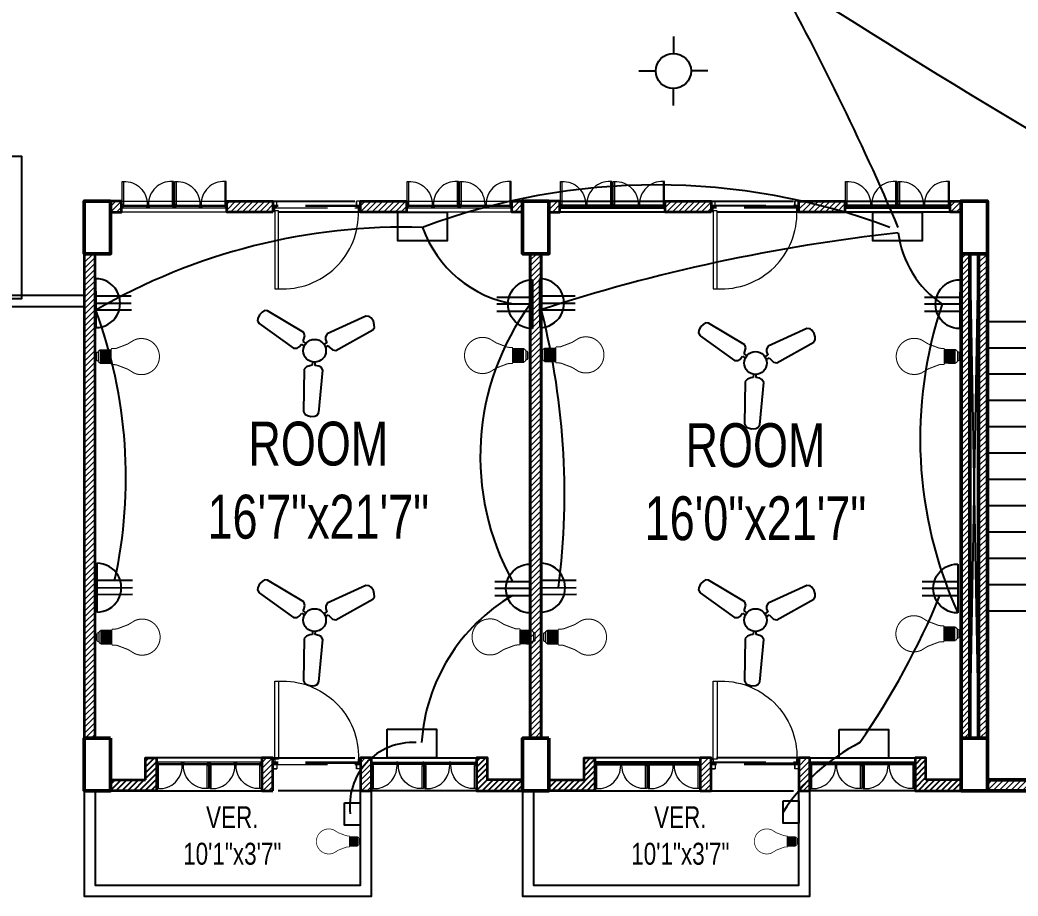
# Model space of a CAD drawing. Extents: x 9 to 3908, y 55 to 2108.
# Drawn here: x 2118.7 to 2574, y 327 to 726.6 of the extents above; entities that cross this region are included whole.
import ezdxf

# ---------------------------------------------------------------- set-up
doc = ezdxf.new("R2010")
doc.units = 0
doc.header["$LTSCALE"] = 10
doc.linetypes.add('DASHED2', pattern=[0.375, 0.25, -0.125])
for name, color, linetype, lineweight in [('A-TEXT', 7, 'Continuous', 5), ('ar-DOOR-WOOD', 44, 'Continuous', 0), ('illustr-TOILET FIXTURE', 171, 'Continuous', 0), ('Main Wall', 250, 'Continuous', 13), ('WALL_SEC_', 170, 'Continuous', 25), ('window', 160, 'Continuous', 9)]:
    doc.layers.add(name, color=color, linetype=linetype, lineweight=lineweight)
for name, color, linetype in [('BOX', 7, 'Continuous'), ('conduit', 160, 'Continuous'), ('e conduit sdb to swicth', 160, 'Continuous')]:
    doc.layers.add(name, color=color, linetype=linetype)
doc.layers.add('hatch brick', color=32, linetype='Continuous', lineweight=0, transparency=0.4)
doc.styles.add('SIMPLE', font='romantic.ttf')
pattern_1 = [(45, (0, 0), (-1.325825, 1.325825), [])]
pattern_2 = [(45, (-53775.1407, -18312.9633), (-1.325825215, 1.325825215), [])]
pattern_3 = [(45, (-53844.1407, -18314.9633), (-1.325825215, 1.325825215), [])]
pattern_4 = [(45, (-53858.6407, -18314.9633), (-1.325825215, 1.325825215), [])]
pattern_5 = [(45, (-53842.9294, -18314.9633), (-1.325825215, 1.325825215), [])]
pattern_6 = [(45, (-53849.1407, -18566.9633), (-1.325825215, 1.325825215), [])]
pattern_7 = [(45, (-53730.1407, -18312.9633), (-1.325825215, 1.325825215), [])]

# ---------------------------------------------------------------- blocks, each defined once
blk = doc.blocks.new('DOOR_45')
at = {"layer": 'ar-DOOR-WOOD'}
for p, q in [((-11008.75, 15426.44), (-11008.75, 15424.44)), ((-10968.75, 15426.44), (-11008.75, 15426.44)), ((-11008.75, 15424.44), (-10968.75, 15424.44)), ((-10968.75, 15427.44), (-10963.75, 15427.44)), ((-10968.75, 15427.44), (-10968.75, 15426.44)), ((-10968.75, 15424.44), (-10968.75, 15426.44)), ((-10968.75, 15426.44), (-10966.75, 15426.44)), ((-10966.75, 15426.44), (-10966.75, 15425.44)), ((-10966.75, 15425.44), (-10963.75, 15425.44)), ((-10963.75, 15427.44), (-10963.75, 15425.44)), ((-10968.75, 15382.44), (-10968.75, 15383.44)), ((-10968.75, 15383.44), (-10966.75, 15383.44)), ((-10966.75, 15384.44), (-10963.75, 15384.44)), ((-10966.75, 15383.44), (-10966.75, 15384.44)), ((-10963.75, 15382.44), (-10963.75, 15384.44)), ((-10968.75, 15382.44), (-10963.75, 15382.44))]:
    blk.add_line(p, q, dxfattribs=at)
for points in [[(-10968.75, 15426.44), (-11008.75, 15426.44), (-11008.75, 15424.44), (-10968.75, 15424.44)], [(-10963.75, 15427.44), (-10968.75, 15427.44), (-10968.75, 15426.44), (-10966.75, 15426.44), (-10966.75, 15425.44), (-10963.75, 15425.44)], [(-10968.75, 15383.44), (-10968.75, 15382.44), (-10963.75, 15382.44), (-10963.75, 15384.44), (-10966.75, 15384.44), (-10966.75, 15383.44)]]:
    blk.add_lwpolyline(points, close=True, dxfattribs=at)
blk.add_arc((-10969.89, 15422.35), 38.92, 176.9083, 271.677, dxfattribs=at)
blk = doc.blocks.new('T-FIX-027')
at = {"layer": 'illustr-TOILET FIXTURE'}
for p, q in [((-11843.84, 14568.89), (-11843.84, 14557.43)), ((-11843.84, 14568.89), (-11843.84, 14557.43)), ((-11843.84, 14568.89), (-11819.84, 14568.89)), ((-11843.84, 14568.89), (-11819.84, 14568.89)), ((-11819.84, 14568.89), (-11819.84, 14557.43)), ((-11819.84, 14568.89), (-11819.84, 14557.43))]:
    blk.add_line(p, q, dxfattribs=at)
for centre, radius in [((-11831.91, 14568.32), 0.508), ((-11831.91, 14568.32), 0.508), ((-11831.91, 14563.34), 0.762), ((-11831.91, 14563.34), 0.762)]:
    blk.add_circle(centre, radius, dxfattribs=at)
blk.add_ellipse((-11831.84, 14559.64), major_axis=(-10.93, 0), ratio=0.480383, dxfattribs=at)
blk.add_ellipse((-11831.84, 14559.64), major_axis=(-10.93, 0), ratio=0.480383, dxfattribs=at)
blk.add_ellipse((-11831.84, 14558.89), major_axis=(-12.37, 0), ratio=0.48498, start_param=6.528919, end_param=9.179045, dxfattribs=at)
blk.add_ellipse((-11831.84, 14558.89), major_axis=(-12.37, 0), ratio=0.48498, start_param=6.528919, end_param=9.179045, dxfattribs=at)
blk = doc.blocks.new('stair final')
for points in [[(82, 124), (82, -90), (-70, -90), (-70, 124)], [(-37.5, 124), (-37.5, -49), (49.5, -49), (49.5, 122.75)], [(17, 100), (49.5, 124), (82, 100)], [(24.2, 100), (49.5, 124)], [(49.5, 124), (75, 100)], [(82, -8), (82, -90)]]:
    blk.add_lwpolyline(points)
blk.add_lwpolyline([(-5, 126), (17, 126), (17, -10), (-5, -10)], close=True)
blk.add_circle((-37.5, 124), 2.49)
at = {"layer": 'BOX', "ltscale": 2000}
for p, q in [((-5, 124), (-70, 124)), ((-5, 112), (-70, 112)), ((-5, 100), (-70, 100)), ((-5, 88), (-70, 88)), ((-5, 76), (-70, 76)), ((-5, 64), (-70, 64)), ((-5, 52), (-70, 52)), ((-5, 40), (-70, 40)), ((-5, 28), (-70, 28)), ((-5, 16), (-70, 16)), ((-5, 4), (-70, 4)), ((-5, -8), (-70, -8)), ((0, -8), (-3, -8)), ((15, -8), (12, -8))]:
    blk.add_line(p, q, dxfattribs=at)
at = {"layer": 'BOX', "linetype": 'DASHED2', "ltscale": 20}
for p, q in [((82, 124), (17, 124)), ((82, 112), (17, 112)), ((82, 100), (17, 100)), ((82, 88), (17, 88)), ((82, 76), (17, 76)), ((82, 64), (17, 64)), ((82, 52), (17, 52)), ((82, 40), (17, 40)), ((82, 28), (17, 28)), ((82, 16), (17, 16)), ((82, 4), (17, 4)), ((82, -8), (17, -8))]:
    blk.add_line(p, q, dxfattribs=at)
at = {"layer": 'BOX', "ltscale": 2000}
for points in [[(17, 124), (17, -10), (-5, -10), (-5, 124)], [(-3, 124), (15, 124)]]:
    blk.add_lwpolyline(points, dxfattribs=at)
blk.add_lwpolyline([(15, 124), (15, -8), (-3, -8), (-3, 124)], close=True, dxfattribs=at)
blk = doc.blocks.new('wc')
at = {"linetype": 'Continuous'}
for p, q in [((17796.16, 10413.89), (17808.33, 10413.89)), ((17795.02, 10409.39), (17795.02, 10412.39)), ((17809.55, 10412.39), (17809.55, 10409.39)), ((17795.14, 10404.89), (17795.14, 10395.33)), ((17808.24, 10407.89), (17796.16, 10407.89)), ((17806.43, 10407.89), (17798.79, 10407.89)), ((17809.43, 10395.33), (17809.43, 10404.89)), ((17802.29, 10388.83), (17802.29, 10388.83))]:
    blk.add_line(p, q, dxfattribs=at)
for centre, radius, start, end in [((17796.22, 10412.67), 1.22, 92.839, 193.0763), ((17808.28, 10412.6), 1.29, 350.3937, 88.0376), ((17796.22, 10409.11), 1.22, 166.9235, 267.161), ((17808.21, 10409.24), 1.35, 271.2066, 6.2687), ((17798.7, 10404.28), 3.61, 88.6213, 170.3077), ((17806.43, 10404.89), 3, 0, 90), ((17802.2, 10395.91), 7.08, 184.6705, 270.7333), ((17802.38, 10395.91), 7.08, 269.2667, 355.3295)]:
    blk.add_arc(centre, radius, start, end, dxfattribs=at)
blk = doc.blocks.new('nap')
at = {"linetype": 'Continuous'}
for p, q in [((17810.88, 10410.98), (17810.88, 10413.6)), ((17810.88, 10413.6), (17817, 10413.6)), ((17817, 10413.6), (17817, 10410.98)), ((17811.65, 10410.98), (17810.88, 10410.98)), ((17811.65, 10410.19), (17811.65, 10411.93)), ((17812.15, 10412.43), (17815.76, 10412.43)), ((17815.76, 10409.69), (17812.15, 10409.69)), ((17816.26, 10411.93), (17816.26, 10410.19)), ((17817, 10410.98), (17816.26, 10410.98))]:
    blk.add_line(p, q, dxfattribs=at)
for centre, start, end in [((17812.15, 10411.93), 90, 180), ((17812.15, 10410.19), 180, 270), ((17815.76, 10411.93), 0, 90), ((17815.76, 10410.19), 270, 0)]:
    blk.add_arc(centre, 0.5, start, end, dxfattribs=at)
blk = doc.blocks.new('toilet stair block final')
h = blk.add_hatch()
h.set_pattern_fill('ANSI31', color=256, scale=15)
h.set_pattern_definition([(45, (1.7069, -4.6996), (-1.325825, 1.325825), [])])
h.paths.add_polyline_path([(145.14, -46.57), (150.14, -44.75), (150.14, -64.82), (145.14, -64.82)])
at = {"layer": 'hatch brick'}
h = blk.add_hatch(dxfattribs=at)
h.set_pattern_fill('ANSI31', color=256, scale=15)
h.set_pattern_definition(pattern_1)
h.paths.add_polyline_path([(85.96, 283.35), (116.45, 199.41), (121.15, 201.12), (90.63, 285.05)])
h = blk.add_hatch(dxfattribs=at)
h.set_pattern_fill('ANSI31', color=256, scale=15)
h.set_pattern_definition(pattern_1)
edge = h.paths.add_edge_path()
edge.add_line((67.04, 218.27), (65.33, 222.97))
edge.add_line((65.33, 222.97), (0, 199.18))
edge.add_line((0, 199.18), (0, 180.18))
edge.add_line((0, 180.18), (-57, 180.18))
edge.add_line((-57, 180.18), (-57, 175.18))
edge.add_line((-57, 175.18), (5, 175.18))
edge.add_line((5, 175.18), (5, 195.68))
edge.add_line((5, 195.68), (67.04, 218.27))
h = blk.add_hatch(dxfattribs=at)
h.set_pattern_fill('ANSI31', color=256, scale=15)
h.set_pattern_definition(pattern_1)
h.paths.add_polyline_path([(-233, 175.18), (-233, -45.82), (-229, -45.82), (-229, 175.18)])
h = blk.add_hatch(dxfattribs=at)
h.set_pattern_fill('ANSI31', color=256, scale=15)
h.set_pattern_definition([(45, (7, 0), (-1.325825, 1.325825), [])])
h.paths.add_polyline_path([(-225, 175.18), (-225, -45.82), (-221, -45.82), (-221, 175.18)])
h = blk.add_hatch(dxfattribs=at)
h.set_pattern_fill('ANSI31', color=256, scale=15)
h.set_pattern_definition([(45, (164, 0), (-1.325825, 1.325825), [])])
h.paths.add_polyline_path([(-69, 175.18), (-69, -45.82), (-65, -45.82), (-65, 175.18)])
h = blk.add_hatch(dxfattribs=at)
h.set_pattern_fill('ANSI31', color=256, scale=15)
h.set_pattern_definition(pattern_1)
h.paths.add_polyline_path([(-61, 175.18), (-61, -45.82), (-57, -45.82), (-57, 175.18)])
h = blk.add_hatch(dxfattribs=at)
h.set_pattern_fill('ANSI31', color=256, scale=15)
h.set_pattern_definition([(45, (-1.4041, 77.1201), (-1.325825, 1.325825), [])])
h.paths.add_polyline_path([(131.46, 158.06), (72.72, 136.72), (71.01, 141.42), (129.75, 162.76)])
h = blk.add_hatch(dxfattribs=at)
h.set_pattern_fill('ANSI31', color=256, scale=15)
h.set_pattern_definition(pattern_1)
edge = h.paths.add_edge_path()
edge.add_line((28.72, 126.06), (33.42, 127.77))
edge.add_line((33.42, 127.77), (70.4, 25.94))
edge.add_line((70.4, 25.94), (70.4, -69.82))
edge.add_line((70.4, -69.82), (65.4, -69.82))
edge.add_line((65.4, -69.82), (65.4, 25.06))
edge.add_line((65.4, 25.06), (28.72, 126.06))
h = blk.add_hatch(dxfattribs=at)
h.set_pattern_fill('ANSI31', color=256, scale=15)
h.set_pattern_definition([(45, (-1.0627, 76.1802), (-1.325825, 1.325825), [])])
edge = h.paths.add_edge_path()
edge.add_line((94.28, 93.48), (88.13, 110.4))
edge.add_line((88.13, 110.4), (92.83, 112.11))
edge.add_line((92.83, 112.11), (97.27, 99.88))
edge.add_line((97.27, 99.88), (146.14, 117.64))
edge.add_line((146.14, 117.64), (147.85, 112.94))
edge.add_line((147.85, 112.94), (94.28, 93.48))
h = blk.add_hatch(dxfattribs=at)
h.set_pattern_fill('ANSI31', color=256, scale=15)
h.set_pattern_definition([(45, (-56625.152, -18759.7349), (-1.325825215, 1.325825215), [])])
edge = h.paths.add_edge_path()
edge.add_line((157.41, 86.62), (162.11, 88.33))
edge.add_line((162.11, 88.33), (168.94, 69.53))
edge.add_line((168.94, 69.53), (164.23, 67.82))
edge.add_line((164.23, 67.82), (157.4, 86.62))
h = blk.add_hatch(dxfattribs=at)
h.set_pattern_fill('ANSI31', color=256, scale=15)
h.set_pattern_definition(pattern_1)
h.paths.add_polyline_path([(0, 80), (0, 75), (-57, 75), (-57, 80)])
h = blk.add_hatch(dxfattribs=at)
h.set_pattern_fill('ANSI31', color=256, scale=15)
h.set_pattern_definition([(45, (15.3236, 31.0638), (-1.325825, 1.325825), [])])
edge = h.paths.add_edge_path()
edge.add_line((110.66, 48.37), (104.52, 65.29))
edge.add_line((104.52, 65.29), (109.22, 66.99))
edge.add_line((109.22, 66.99), (113.66, 54.77))
edge.add_line((113.66, 54.77), (162.52, 72.52))
edge.add_line((162.52, 72.52), (164.23, 67.82))
edge.add_line((164.23, 67.82), (110.66, 48.37))
h = blk.add_hatch(dxfattribs=at)
h.set_pattern_fill('ANSI31', color=256, scale=15)
h.set_pattern_definition(pattern_1)
h.paths.add_polyline_path([(0, 28), (-57, 28), (-57, 33), (-5, 33), (-5, 45), (0, 45), (0, 33), (17.4, 33), (17.4, 28)])
h = blk.add_hatch(dxfattribs=at)
h.set_pattern_fill('ANSI31', color=256, scale=15)
h.set_pattern_definition(pattern_1)
h.paths.add_polyline_path([(-45, -64.82), (-40, -64.82), (-40, 28), (-45, 28)])
h = blk.add_hatch(dxfattribs=at)
h.set_pattern_fill('ANSI31', color=256, scale=15)
h.set_pattern_definition([(45, (15.3236, 31.0638), (-1.325825, 1.325825), [])])
h.paths.add_polyline_path([(125.34, 7.95), (120.9, 20.17), (125.6, 21.88), (130.04, 9.66), (178.91, 27.41), (180.62, 22.71), (127.05, 3.25)])
h = blk.add_hatch(dxfattribs=at)
h.set_pattern_fill('ANSI31', color=256, scale=15)
h.set_pattern_definition([(45, (17.4023, 0), (-1.325825, 1.325825), [])])
h.paths.add_polyline_path([(-40, -14), (12.4, -14), (12.4, -2), (17.4, -2), (17.4, -19), (-40, -19)])
h = blk.add_hatch(dxfattribs=at)
h.set_pattern_fill('ANSI31', color=256, scale=15)
h.set_pattern_definition([(45, (33.4168, -18.7522), (-1.325825, 1.325825), [])])
h.paths.add_polyline_path([(143.44, -41.87), (137.29, -24.95), (141.99, -23.24), (148.14, -40.16), (197.01, -22.41), (198.72, -27.11), (145.14, -46.57)])
h = blk.add_hatch(dxfattribs=at)
h.set_pattern_fill('ANSI31', color=256, scale=15)
h.set_pattern_definition(pattern_1)
h.paths.add_polyline_path([(201.71, -20.7), (197.01, -22.41), (205.51, -45.81), (210.21, -44.1)])
h = blk.add_hatch(dxfattribs=at)
h.set_pattern_fill('ANSI31', color=256, scale=15)
h.set_pattern_definition(pattern_1)
h.paths.add_polyline_path([(12.4, -64.82), (0, -64.82), (-57, -64.82), (-57, -69.82), (17.4, -69.82), (17.4, -49), (12.4, -49)])
h = blk.add_hatch(dxfattribs=at)
h.set_pattern_fill('ANSI31', color=256, scale=15)
h.set_pattern_definition(pattern_1)
h.paths.add_polyline_path([(-193, -64.82), (-193, -54.82), (-198, -54.82), (-198, -64.82), (-221, -64.82), (-221, -69.82), (-193, -69.82)])
h = blk.add_hatch(dxfattribs=at)
h.set_pattern_fill('ANSI31', color=256, scale=15)
h.set_pattern_definition(pattern_1)
h.paths.add_polyline_path([(-97, -64.82), (-97, -69.82), (-69, -69.82), (-69, -64.82), (-92, -64.82), (-92, -54.82), (-97, -54.82)])
h = blk.add_hatch(dxfattribs=at)
h.set_pattern_fill('ANSI31', color=256, scale=15)
h.set_pattern_definition(pattern_1)
h.paths.add_polyline_path([(118.4, -54.82), (123.4, -54.82), (123.4, -64.82), (207.11, -64.82), (208.92, -69.82), (118.4, -69.82)])
for points in [[(-62, 367), (-62, 362), (57.4, 362), (85.96, 283.35)], [(90.63, 285.05), (60.9, 367), (-57, 367)], [(-229, 175.18), (-225, -45.82)], [(-229, -45.82), (-225, 175.18)], [(-65, -45.82), (-61, 175.18)], [(-65, 175.18), (-61, -45.82)], [(-57, 28), (-45, -64.82)], [(-57, -64.82), (-45, 28)], [(150.14, -64.82), (198.72, -27.11)], [(150.14, -44.75), (207.11, -64.82)]]:
    blk.add_lwpolyline(points)
at = {"color": 0, "lineweight": 50}
for points in [[(85.96, 283.35), (116.45, 199.41), (121.15, 201.12), (90.63, 285.05), (85.96, 283.35)], [(67.04, 218.27), (65.33, 222.97), (0, 199.18), (0, 180.18), (-57, 180.18), (-57, 175.18), (5, 175.18), (5, 195.68), (67.04, 218.27)], [(124.63, 176.85), (197.01, -22.41), (201.71, -20.7), (129.33, 178.56)], [(28.72, 126.06), (33.42, 127.77), (70.4, 25.94), (70.4, -69.82), (65.4, -69.82), (65.4, 25.06), (28.72, 126.06)], [(94.28, 93.48), (88.13, 110.4), (92.83, 112.11), (97.27, 99.88), (146.14, 117.64), (147.85, 112.94), (94.28, 93.48), (94.28, 93.48)], [(157.41, 86.62), (162.11, 88.33), (168.94, 69.53), (164.23, 67.82), (157.4, 86.62)], [(0, 80), (0, 75), (-57, 75), (-57, 80), (0, 80)], [(110.66, 48.37), (104.52, 65.29), (109.22, 66.99), (113.66, 54.77), (162.52, 72.52), (164.23, 67.82), (110.66, 48.37), (110.66, 48.37)], [(0, 28), (-57, 28), (-57, 33), (-5, 33), (-5, 45), (0, 45), (0, 33), (17.4, 33), (17.4, 28), (0, 28)], [(125.34, 7.95), (120.9, 20.17), (125.6, 21.88), (130.04, 9.66), (178.91, 27.41), (180.62, 22.71), (127.05, 3.25), (125.34, 7.95)], [(143.44, -41.87), (137.29, -24.95), (141.99, -23.24), (148.14, -40.16), (197.01, -22.41), (198.72, -27.11), (145.14, -46.57), (143.44, -41.87)], [(12.4, -64.82), (0, -64.82), (0, -64.82), (-57, -64.82), (-57, -69.82), (17.4, -69.82), (17.4, -69.82), (17.4, -49), (12.4, -49), (12.4, -64.82)]]:
    blk.add_lwpolyline(points, dxfattribs=at)
at = {"color": 1, "lineweight": 50}
for points in [[(129.33, 178.56), (121.14, 201.12), (111.74, 197.7), (119.93, 175.15)], [(218.32, -66.4), (210.21, -44.07), (200.81, -47.49), (208.92, -69.82)]]:
    blk.add_lwpolyline(points, close=True, dxfattribs=at)
blk.add_lwpolyline([(-57, 175.18), (-69, 175.18), (-69, 199.18), (-57, 199.18), (-57, 175.18)], dxfattribs=at)
at = {"color": 0, "lineweight": 50}
for points in [[(-61, 175.18), (-61, -45.82), (-57, -45.82), (-57, 175.18)], [(131.46, 158.06), (72.72, 136.72), (71.01, 141.42), (129.75, 162.76)], [(147.85, 112.94), (94.28, 93.48), (92.57, 98.18), (146.14, 117.64)], [(-45, -64.82), (-40, -64.82), (-40, 28), (-45, 28)], [(-40, -14), (12.4, -14), (12.4, -2), (17.4, -2), (17.4, -19), (-40, -19)], [(201.71, -20.7), (197.01, -22.41), (205.51, -45.81), (210.21, -44.1)], [(145.14, -46.57), (150.14, -44.75), (150.14, -64.82), (145.14, -64.82)], [(-193, -64.82), (-193, -54.82), (-198, -54.82), (-198, -64.82), (-221, -64.82), (-221, -69.82), (-193, -69.82)], [(-97, -64.82), (-97, -69.82), (-69, -69.82), (-69, -64.82), (-92, -64.82), (-92, -54.82), (-97, -54.82)], [(118.4, -54.82), (118.4, -54.82), (123.4, -54.82), (123.4, -64.82), (207.11, -64.82), (208.92, -69.82), (118.4, -69.82)]]:
    blk.add_lwpolyline(points, close=True, dxfattribs=at)
blk.add_lwpolyline([(-193, -69.82), (-97, -69.82), (-97, -54.82), (-193, -54.82)], close=True)
at = {"layer": 'BOX', "ltscale": 2000}
for p, q in [((0, 199.18), (-57, 199.18)), ((-57, 175.18), (-57, 80.18)), ((-35, 175.18), (-35, 80.18))]:
    blk.add_line(p, q, dxfattribs=at)
for points in [[(65.4, -69.82), (17.4, -69.82), (17.4, -54.82), (65.4, -54.82)], [(118.4, -69.82), (70.4, -69.82), (70.4, -54.82), (118.4, -54.82)]]:
    blk.add_lwpolyline(points, close=True, dxfattribs=at)
at = {"layer": 'Main Wall', "color": 1, "lineweight": 50}
for points in [[(-233, 175.18), (-221, 175.18), (-221, 199.18), (-233, 199.18), (-233, 175.18)], [(-233, -69.82), (-221, -69.82), (-221, -45.82), (-233, -45.82), (-233, -69.82)], [(-69, -69.82), (-57, -69.82), (-57, -45.82), (-69, -45.82), (-69, -69.82)]]:
    blk.add_lwpolyline(points, dxfattribs=at)
at = {"layer": 'Main Wall', "color": 0, "lineweight": 50}
for points in [[(-233, 175.18), (-233, -45.82), (-229, -45.82), (-229, 175.18)], [(-225, 175.18), (-225, -45.82), (-221, -45.82), (-221, 175.18)], [(-69, 175.18), (-69, -45.82), (-65, -45.82), (-65, 175.18)]]:
    blk.add_lwpolyline(points, close=True, dxfattribs=at)
at = {"layer": 'window', "ltscale": 2000}
for points in [[(159.76, 87.48), (126.98, 177.71)], [(160.7, 87.82), (127.92, 178.05)], [(158.82, 87.14), (126.05, 177.37)], [(198.42, -21.9), (165.65, 68.34)], [(199.36, -21.55), (166.59, 68.68)], [(200.3, -21.21), (167.53, 69.02)]]:
    blk.add_lwpolyline(points, dxfattribs=at)
at = {"extrusion": (0, 0, -1)}
for p, xscale, yscale, zscale, rotation in [((16117.31, 4701.45), 0.8888892124533201, 0.8888892124533201, -0.8888892124533201, 69.99006771556789), ((3281.08, -12023.71), 0.6666666666666669, 0.6666666666666669, -0.6666666666666669, 340.0389565718659), ((3264.7, -12068.82), 0.6666666666666669, 0.6666666666666669, -0.6666666666666669, 340.0389565718659), ((3248.31, -12113.94), 0.6666666666666669, 0.6666666666666669, -0.6666666666666669, 340.0389565718659), ((3231.93, -12159.05), 0.6666666666666669, 0.6666666666666669, -0.6666666666666669, 340.0389565718659)]:
    blk.add_blockref('DOOR_45', p, dxfattribs=dict(at, xscale=xscale, yscale=yscale, zscale=zscale, rotation=rotation))
blk.add_blockref('stair final', (-151, 20.18))
at = {"extrusion": (0, 0, -1), "zscale": -1, "rotation": 160.0389565718658}
for name, p in [('wc', (20158.79, 3822.37)), ('nap', (20157.38, 3822.57)), ('wc', (20142.41, 3777.25)), ('nap', (20141, 3777.46)), ('wc', (20126.36, 3733.08)), ('nap', (20124.95, 3733.28)), ('wc', (20108.27, 3683.26)), ('nap', (20106.86, 3683.46))]:
    blk.add_blockref(name, p, dxfattribs=at)
at = {"xscale": 0.666666606798147, "yscale": 0.666666606798147, "zscale": 0.666666606798147}
for p in [(7309.17, -10209.96), (7326.57, -10256.96), (7326.57, -10303.96)]:
    blk.add_blockref('DOOR_45', p, dxfattribs=at)
at = {"layer": 'illustr-TOILET FIXTURE', "extrusion": (0, 0, -1), "zscale": -1, "rotation": 270}
for p in [(-14516.54, -11677.4), (-14516.54, -11705.92), (-14516.54, -11734.81)]:
    blk.add_blockref('T-FIX-027', p, dxfattribs=at)
at = {"layer": 'Main Wall', "xscale": 0.888888888888914, "yscale": 0.888888888888914, "zscale": 0.888888888888914, "rotation": 109.9621850072985}
blk.add_blockref('DOOR_45', (9595.65, 13969.5), dxfattribs=at)
blk = doc.blocks.new('DOOR_40')
at = {"layer": 'ar-DOOR-WOOD'}
for p, q in [((-11029.1, 15421.4), (-11064.1, 15421.4)), ((-11064.1, 15421.4), (-11064.1, 15419.4)), ((-11029.1, 15422.4), (-11024.1, 15422.4)), ((-11029.1, 15422.4), (-11029.1, 15421.4)), ((-11029.1, 15419.4), (-11029.1, 15421.4)), ((-11029.1, 15421.4), (-11027.1, 15421.4)), ((-11027.1, 15421.4), (-11027.1, 15420.4)), ((-11024.1, 15422.4), (-11024.1, 15420.4)), ((-11064.1, 15419.4), (-11029.1, 15419.4)), ((-11027.1, 15420.4), (-11024.1, 15420.4)), ((-11029.1, 15383.4), (-11027.1, 15383.4)), ((-11029.1, 15382.4), (-11029.1, 15383.4)), ((-11029.1, 15382.4), (-11024.1, 15382.4)), ((-11027.1, 15383.4), (-11027.1, 15384.4)), ((-11027.1, 15384.4), (-11024.1, 15384.4)), ((-11024.1, 15382.4), (-11024.1, 15384.4))]:
    blk.add_line(p, q, dxfattribs=at)
blk.add_arc((-11029.4, 15418.2), 34.8, 178.03, 270.3561, dxfattribs=at)
blk = doc.blocks.new('LED')
for p, q in [((-11.6, -7.7), (11.7, -7.7)), ((-11.6, -11), (11.7, -9.6)), ((-11.6, -13.3), (11.7, -11.8)), ((-11.5, -15.5), (11.8, -14.1)), ((-11.3, -17.8), (11.9, -16.3)), ((-12.1, -25.6), (11.9, -25.6)), ((-11.2, -20), (12.1, -18.6)), ((-11.2, -22.2), (12.1, -20.8)), ((-11.2, -24.5), (12.1, -23.1))]:
    blk.add_line(p, q)
at = {"lineweight": 9}
blk.add_line((7.8, -3.1), (-7.8, -3.1), dxfattribs=at)
for points, const_width in [([(5.3, 0), (5.4, 0), (5.7, 0), (6.1, -0.1), (6.6, -0.3), (7, -0.6), (7.2, -0.9), (7.4, -1.2), (7.5, -1.5), (7.7, -2), (7.7, -2.5), (7.8, -3.1), (7.7, -2.5), (7.7, -2), (7.5, -1.5), (7.4, -1.2), (7.2, -0.9), (7, -0.6), (6.6, -0.3), (6.1, -0.1), (5.7, 0), (5.4, 0), (5.3, 0), (-5.3, 0), (-5.4, 0), (-5.5, 0), (-5.8, 0), (-6.1, -0.1), (-6.4, -0.2), (-6.7, -0.5), (-7, -0.7), (-7.3, -1.1), (-7.6, -1.7), (-7.7, -2.3), (-7.8, -3.1), (-7.8, -3.1), (-7.9, -3.2), (-8.1, -3.2), (-8.3, -3.3), (-8.9, -3.6), (-9.6, -4.1), (-10.3, -4.7), (-11, -5.4), (-11.2, -5.9), (-11.4, -6.4), (-11.6, -7), (-11.6, -7.7), (-12.2, -7.7), (-12.1, -26)], 2), ([(-5.3, 0), (-5.4, 0), (-5.5, 0), (-5.8, 0), (-6.1, -0.1), (-6.4, -0.2), (-6.7, -0.5), (-7, -0.7), (-7.3, -1.1), (-7.6, -1.7), (-7.7, -2.3), (-7.8, -3.1)], 1), ([(11.9, -26.1), (11.9, -7.7), (11.7, -7.7), (11.6, -7), (11.4, -6.4), (11.2, -5.9), (11, -5.4), (10.3, -4.7), (9.6, -4.1), (8.9, -3.6), (8.3, -3.3), (7.9, -3.2), (7.8, -3.1), (7.8, -3.1)], 2), ([(-0.1, -111.1), (-0.2, -111.1), (-1, -111.1), (-1.8, -111.1), (-2.6, -111.1), (-3.4, -111), (-4.2, -110.9), (-5, -110.8), (-5.8, -110.6), (-6.6, -110.5), (-7.4, -110.3), (-8.1, -110.1), (-8.9, -109.9), (-9.6, -109.7), (-10.4, -109.5), (-11.1, -109.2), (-11.8, -108.9), (-12.5, -108.7), (-13.2, -108.3), (-13.9, -108), (-14.6, -107.7), (-15.3, -107.3), (-16, -106.9), (-16.6, -106.6), (-17.3, -106.2), (-17.9, -105.7), (-18.5, -105.3), (-19.2, -104.8), (-19.8, -104.4), (-20.4, -103.9), (-20.9, -103.4), (-21.5, -102.9), (-22.1, -102.4), (-22.6, -101.9), (-23.1, -101.3), (-23.7, -100.8), (-24.2, -100.2), (-24.6, -99.6), (-25.1, -99), (-25.6, -98.4), (-26, -97.8), (-26.5, -97.2), (-26.9, -96.5), (-27.3, -95.9), (-27.7, -95.2), (-28.1, -94.6), (-28.4, -93.9), (-28.8, -93.2), (-29.1, -92.5), (-29.4, -91.8), (-29.7, -91.1), (-30, -90.4), (-30.2, -89.6), (-30.5, -88.9), (-30.7, -88.1), (-30.9, -87.4), (-31.1, -86.6), (-31.2, -85.9), (-31.4, -85.1), (-31.5, -84.3), (-31.6, -83.5), (-31.7, -82.7), (-31.8, -81.9), (-31.8, -81.1), (-31.9, -80.3), (-31.9, -79.5), (-31.9, -78.2), (-31.8, -77), (-31.7, -75.8), (-31.5, -74.6), (-31.3, -73.4), (-31.1, -72.2), (-30.8, -71.1), (-30.4, -69.9), (-30, -68.8), (-29.6, -67.7), (-29.2, -66.6), (-22.1, -55), (-14.6, -35.3), (-14.1, -29.7), (-14.1, -27.1), (-12.1, -25.6)], 1.8), ([(-0.1, -111.1), (0, -111.1), (0.8, -111.1), (1.6, -111.1), (2.5, -111.1), (3.3, -111), (4, -110.9), (4.8, -110.8), (5.6, -110.6), (6.4, -110.5), (7.2, -110.3), (7.9, -110.1), (8.7, -109.9), (9.4, -109.7), (10.2, -109.5), (10.9, -109.2), (11.6, -108.9), (12.3, -108.7), (13, -108.3), (13.7, -108), (14.4, -107.7), (15.1, -107.3), (15.8, -106.9), (16.4, -106.6), (17.1, -106.2), (17.7, -105.7), (18.3, -105.3), (19, -104.8), (19.6, -104.4), (20.2, -103.9), (20.7, -103.4), (21.3, -102.9), (21.9, -102.4), (22.4, -101.9), (22.9, -101.3), (23.5, -100.8), (24, -100.2), (24.5, -99.6), (24.9, -99), (25.4, -98.4), (25.8, -97.8), (26.3, -97.2), (26.7, -96.5), (27.1, -95.9), (27.5, -95.2), (27.9, -94.6), (28.2, -93.9), (28.6, -93.2), (28.9, -92.5), (29.2, -91.8), (29.5, -91.1), (29.8, -90.4), (30, -89.6), (30.3, -88.9), (30.5, -88.1), (30.7, -87.4), (30.9, -86.6), (31, -85.9), (31.2, -85.1), (31.3, -84.3), (31.4, -83.5), (31.5, -82.7), (31.6, -81.9), (31.6, -81.1), (31.7, -80.3), (31.7, -79.5), (31.7, -78.2), (31.6, -77), (31.5, -75.8), (31.3, -74.6), (31.1, -73.4), (30.9, -72.2), (30.6, -71.1), (30.2, -69.9), (29.9, -68.8), (29.4, -67.7), (29, -66.6), (21.9, -55), (14.4, -35.3), (13.9, -29.7), (13.9, -27.1), (11.9, -25.6)], 1.8)]:
    blk.add_lwpolyline(points, dxfattribs=dict(const_width=const_width))
at = {"color": 7, "lineweight": 20}
blk.add_open_spline([(-9.8, -25.6), (-9.8, -25.6), (9.4, -25.6), (9.4, -25.6)], degree=3, dxfattribs=at)
blk = doc.blocks.new('6')
at = {"color": 7}
for p, q in [((3268.2, -2243.2), (3260.1, -2275.1)), ((3260.1, -2275.1), (3351.4, -2686.9)), ((3285.1, -2227.8), (3268.2, -2243.2)), ((3322, -2211.4), (3285.1, -2227.8)), ((3358.8, -2210.9), (3322, -2211.4)), ((3387.4, -2214.9), (3358.8, -2210.9)), ((3407.5, -2235.6), (3387.4, -2214.9)), ((3532.6, -2638.3), (3407.5, -2235.6)), ((3489.2, -2689.8), (3518.4, -2668.9)), ((3518.4, -2668.9), (3532.6, -2638.3)), ((3351.4, -2686.9), (3378.5, -2709.3)), ((3378.5, -2709.3), (3403, -2714.4)), ((3403, -2714.4), (3440.1, -2709.5)), ((3440.1, -2709.5), (3449.6, -2742.4)), ((3467.6, -2701.4), (3489.2, -2689.8)), ((3476.7, -2735.2), (3467.6, -2701.4)), ((3634.6, -2869.5), (3601.3, -2861.3)), ((3649, -2834.9), (3634.6, -2869.5)), ((3665.6, -2816.2), (3649, -2834.9)), ((3698.5, -2804), (3665.6, -2816.2)), ((4100.8, -2930.8), (3698.5, -2804)), ((3290.9, -2913.4), (3004.7, -3223.2)), ((3324.5, -2910.5), (3290.9, -2913.4)), ((3357.2, -2925.3), (3324.5, -2910.5)), ((3378, -2938.2), (3357.2, -2925.3)), ((3402.8, -2913.4), (3378, -2938.2)), ((3398.8, -2958), (3422.6, -2933.2)), ((3421.6, -2987.7), (3398.8, -2958)), ((3594.1, -2888.3), (3627.9, -2897.4)), ((3627.9, -2897.4), (3627.1, -2921.8)), ((3627.1, -2921.8), (3630.6, -2957.5)), ((3630.6, -2957.5), (3650, -2985.2)), ((4124.4, -2953.8), (4100.8, -2930.8)), ((4129.3, -2976.1), (4124.4, -2953.8)), ((4125, -3016.3), (4129.3, -2976.1)), ((3112.6, -3331), (3423.5, -3046)), ((3429.5, -3011.4), (3421.6, -2987.7)), ((3423.5, -3046), (3429.5, -3011.4)), ((3650, -2985.2), (4061.4, -3078.2)), ((4061.4, -3078.2), (4089.3, -3071.2)), ((4089.3, -3071.2), (4107, -3048.4)), ((4107, -3048.4), (4125, -3016.3)), ((3004.7, -3223.2), (2996.8, -3250.9)), ((2996.8, -3250.9), (3007.7, -3277.6)), ((3007.7, -3277.6), (3026.5, -3309.3)), ((3026.5, -3309.3), (3059.1, -3333)), ((3059.1, -3333), (3080.9, -3339.9)), ((3080.9, -3339.9), (3112.6, -3331))]:
    blk.add_line(p, q, dxfattribs=at)
blk.add_circle((3491.2, -2845.6), 113.2, dxfattribs=at)
blk = doc.blocks.new('3 pin')
at = {"layer": 'WALL_SEC_', "color": 3, "lineweight": 25}
for p, q in [((10035.5, 6358.5), (10035.5, 6351.5)), ((10045.69, 6353.52), (10035.5, 6353.52)), ((10035.5, 6351.5), (10035.5, 6344.5)), ((10035.5, 6351.5), (10045.69, 6351.5)), ((10045.69, 6349.48), (10035.5, 6349.48))]:
    blk.add_line(p, q, dxfattribs=at)
blk.add_arc((10035.5, 6351.5), 7, 270, 90, dxfattribs=at)

msp = doc.modelspace()

# ---------------------------------------------------------------- hatches: boundary and pattern name
h = msp.add_hatch()
h.set_pattern_fill('ANSI31', color=256, scale=15)
h.set_pattern_definition(pattern_3)
h.paths.add_polyline_path([(2176.011, 379.955), (2176.011, 389.955), (2181.011, 389.955), (2181.011, 374.955), (2160.011, 374.955), (2160.011, 379.955), (2160.011, 379.955)])
h = msp.add_hatch()
h.set_pattern_fill('ANSI31', color=256, scale=15)
h.set_pattern_definition(pattern_3)
h.paths.add_polyline_path([(2332.011, 379.955), (2332.011, 389.955), (2327.011, 389.955), (2327.011, 374.955), (2348.011, 374.955), (2348.011, 379.955), (2348.011, 379.955)])
h = msp.add_hatch()
h.set_pattern_fill('ANSI31', color=256, scale=15)
h.set_pattern_definition(pattern_3)
h.paths.add_polyline_path([(2376.011, 379.955), (2376.011, 389.955), (2381.011, 389.955), (2381.011, 374.955), (2360.011, 374.955), (2360.011, 379.955), (2360.011, 379.955)])
h = msp.add_hatch()
h.set_pattern_fill('ANSI31', color=256, scale=15)
h.set_pattern_definition(pattern_3)
h.paths.add_polyline_path([(2532.011, 379.955), (2532.011, 389.955), (2527.011, 389.955), (2527.011, 374.955), (2548.011, 374.955), (2548.011, 379.955), (2548.011, 379.955)])
at = {"layer": 'hatch brick'}
h = msp.add_hatch(dxfattribs=at)
h.set_pattern_fill('ANSI31', color=256, scale=15)
h.set_pattern_definition(pattern_4)
h.paths.add_polyline_path([(2160.011, 638.955), (2165.011, 638.955), (2165.011, 643.955), (2160.011, 643.955)])
h = msp.add_hatch(dxfattribs=at)
h.set_pattern_fill('ANSI31', color=256, scale=15)
h.set_pattern_definition(pattern_6)
h.paths.add_polyline_path([(2234.011, 638.955), (2213.011, 638.955), (2213.011, 643.955), (2234.011, 643.955)])
h = msp.add_hatch(dxfattribs=at)
h.set_pattern_fill('ANSI31', color=256, scale=15)
h.set_pattern_definition(pattern_5)
h.paths.add_polyline_path([(2295.011, 638.955), (2274.011, 638.955), (2274.011, 643.955), (2295.011, 643.955)])
h = msp.add_hatch(dxfattribs=at)
h.set_pattern_fill('ANSI31', color=256, scale=15)
h.set_pattern_definition(pattern_3)
h.paths.add_polyline_path([(2348.011, 638.955), (2343.011, 638.955), (2343.011, 643.955), (2348.011, 643.955)])
h = msp.add_hatch(dxfattribs=at)
h.set_pattern_fill('ANSI31', color=256, scale=15)
h.set_pattern_definition(pattern_4)
h.paths.add_polyline_path([(2360.011, 638.955), (2365.011, 638.955), (2365.011, 643.955), (2360.011, 643.955)])
h = msp.add_hatch(dxfattribs=at)
h.set_pattern_fill('ANSI31', color=256, scale=15)
h.set_pattern_definition(pattern_6)
h.paths.add_polyline_path([(2434.011, 638.955), (2413.011, 638.955), (2413.011, 643.955), (2434.011, 643.955)])
h = msp.add_hatch(dxfattribs=at)
h.set_pattern_fill('ANSI31', color=256, scale=15)
h.set_pattern_definition(pattern_5)
h.paths.add_polyline_path([(2495.011, 638.955), (2474.011, 638.955), (2474.011, 643.955), (2495.011, 643.955)])
h = msp.add_hatch(dxfattribs=at)
h.set_pattern_fill('ANSI31', color=256, scale=15)
h.set_pattern_definition(pattern_3)
h.paths.add_polyline_path([(2548.011, 638.955), (2543.011, 638.955), (2543.011, 643.955), (2548.011, 643.955)])
h = msp.add_hatch(dxfattribs=at)
h.set_pattern_fill('ANSI31', color=256, scale=15)
h.set_pattern_definition([(45, (-53847.6407, -18314.9633), (-1.325825215, 1.325825215), [])])
h.paths.add_polyline_path([(2153.011, 619.955), (2148.011, 619.955), (2148.011, 398.955), (2153.011, 398.955)])
h = msp.add_hatch(dxfattribs=at)
h.set_pattern_fill('ANSI31', color=256, scale=15)
h.set_pattern_definition(pattern_3)
h.paths.add_polyline_path([(2356.511, 619.955), (2351.511, 619.955), (2351.511, 398.955), (2356.511, 398.955)])
h = msp.add_hatch(dxfattribs=at)
h.set_pattern_fill('ANSI31', color=256, scale=15)
h.set_pattern_definition(pattern_3)
h.paths.add_polyline_path([(2351.511, 619.955), (2356.511, 619.955), (2356.511, 398.955), (2351.511, 398.955)])
h = msp.add_hatch(dxfattribs=at)
h.set_pattern_fill('ANSI31', color=256, scale=15)
h.set_pattern_definition(pattern_2)
h.paths.add_polyline_path([(2234.011, 374.955), (2234.011, 389.955), (2234.011, 389.955), (2229.011, 389.955), (2229.011, 374.955)])
h = msp.add_hatch(dxfattribs=at)
h.set_pattern_fill('ANSI31', color=256, scale=15)
h.set_pattern_definition(pattern_7)
h.paths.add_polyline_path([(2279.011, 374.955), (2279.011, 389.955), (2279.011, 389.955), (2274.011, 389.955), (2274.011, 374.955)])
h = msp.add_hatch(dxfattribs=at)
h.set_pattern_fill('ANSI31', color=256, scale=15)
h.set_pattern_definition(pattern_2)
h.paths.add_polyline_path([(2434.011, 374.955), (2434.011, 389.955), (2434.011, 389.955), (2429.011, 389.955), (2429.011, 374.955)])
h = msp.add_hatch(dxfattribs=at)
h.set_pattern_fill('ANSI31', color=256, scale=15)
h.set_pattern_definition(pattern_7)
h.paths.add_polyline_path([(2479.011, 374.955), (2479.011, 389.955), (2479.011, 389.955), (2474.011, 389.955), (2474.011, 374.955)])

# ---------------------------------------------------------------- linework, layer by layer
at = {"color": 30, "true_color": 0xf8991e}
for p, q in [((2416.791, 719.055), (2416.791, 711.368)), ((2401.07, 703.334), (2408.758, 703.334)), ((2432.513, 703.334), (2424.825, 703.334)), ((2416.791, 687.613), (2416.791, 695.3))]:
    msp.add_line(p, q, dxfattribs=at)
at = {"linetype": 'DASHED2', "ltscale": 15}
for points in [[(2234.011, 643.955), (2274.011, 643.955), (2274.011, 638.955), (2234.011, 638.955)], [(2434.011, 643.955), (2474.011, 643.955), (2474.011, 638.955), (2434.011, 638.955)], [(2434.011, 643.955), (2474.011, 643.955), (2474.011, 638.955), (2434.011, 638.955)], [(2234.011, 389.955), (2274.011, 389.955), (2274.011, 374.955), (2234.011, 374.955)], [(2434.011, 374.955), (2474.011, 374.955), (2474.011, 389.955), (2434.011, 389.955)]]:
    msp.add_lwpolyline(points, close=True, dxfattribs=at)
at = {"color": 1, "lineweight": 50}
for points in [[(2360.011, 643.955), (2348.011, 643.955), (2348.011, 619.955), (2360.011, 619.955), (2360.011, 643.955)], [(2560.011, 643.955), (2548.011, 643.955), (2548.011, 619.955), (2560.011, 619.955), (2560.011, 643.955)], [(2360.011, 398.955), (2348.011, 398.955), (2348.011, 374.955), (2360.011, 374.955), (2360.011, 398.955)], [(2560.011, 398.955), (2548.011, 398.955), (2548.011, 374.955), (2560.011, 374.955), (2560.011, 398.955)]]:
    msp.add_lwpolyline(points, dxfattribs=at)
at = {"lineweight": 35}
for points in [[(2360.011, 638.955), (2365.011, 638.955), (2365.011, 643.955), (2360.011, 643.955)], [(2495.011, 638.955), (2474.011, 638.955), (2474.011, 643.955), (2495.011, 643.955)], [(2548.011, 638.955), (2543.011, 638.955), (2543.011, 643.955), (2548.011, 643.955)], [(2356.511, 619.955), (2351.511, 619.955), (2351.511, 398.955), (2356.511, 398.955)], [(2434.011, 374.955), (2434.011, 389.955), (2434.011, 389.955), (2434.011, 389.955), (2429.011, 389.955), (2429.011, 374.955)], [(2479.011, 374.955), (2479.011, 389.955), (2479.011, 389.955), (2479.011, 389.955), (2474.011, 389.955), (2474.011, 374.955)]]:
    msp.add_lwpolyline(points, close=True, dxfattribs=at)
for points in [[(2365.011, 643.955), (2413.011, 643.955), (2413.011, 638.955), (2365.011, 638.955)], [(2495.011, 643.955), (2543.011, 643.955), (2543.011, 638.955), (2495.011, 638.955)], [(1960.011, 595.955), (2148.011, 595.955), (2148.011, 600.955), (1960.011, 600.955)], [(2181.011, 374.955), (2229.011, 374.955), (2229.011, 389.955), (2181.011, 389.955)], [(2327.011, 374.955), (2279.011, 374.955), (2279.011, 389.955), (2327.011, 389.955)], [(2381.011, 374.955), (2429.011, 374.955), (2429.011, 389.955), (2381.011, 389.955)], [(2527.011, 374.955), (2479.011, 374.955), (2479.011, 389.955), (2527.011, 389.955)]]:
    msp.add_lwpolyline(points, close=True)
for points in [[(2434.011, 638.955), (2434.011, 638.955), (2413.011, 638.955), (2413.011, 643.955), (2434.011, 643.955), (2434.011, 638.955)], [(2376.011, 379.955), (2376.011, 389.955), (2381.011, 389.955), (2381.011, 374.955), (2360.011, 374.955), (2360.011, 379.955), (2360.011, 379.955), (2360.011, 379.955), (2376.011, 379.955)], [(2532.011, 379.955), (2532.011, 389.955), (2527.011, 389.955), (2527.011, 374.955), (2548.011, 374.955), (2548.011, 379.955), (2548.011, 379.955), (2548.011, 379.955), (2532.011, 379.955)]]:
    msp.add_lwpolyline(points, dxfattribs=at)
at = {"color": 116, "true_color": 0x136734}
for points in [[(2291.122, 638.955), (2313.629, 638.955), (2313.629, 625.872), (2291.122, 625.872)], [(2507.758, 638.955), (2530.265, 638.955), (2530.265, 625.872), (2507.758, 625.872)], [(2286.142, 403.055), (2308.649, 403.055), (2308.649, 389.972), (2286.142, 389.972)], [(2492.367, 402.91), (2514.875, 402.91), (2514.875, 389.826), (2492.367, 389.826)], [(2266.692, 369.534), (2273.924, 369.534), (2273.924, 359.333), (2266.692, 359.333)], [(2466.802, 370.334), (2474.034, 370.334), (2474.034, 360.134), (2466.802, 360.134)]]:
    msp.add_lwpolyline(points, close=True, dxfattribs=at)
at = {"color": 150}
for points in [[(2365.011, 640.955), (2412.411, 640.955), (2412.411, 641.955), (2365.011, 641.955)], [(2365.011, 640.955), (2412.411, 640.955), (2412.411, 641.455), (2365.011, 641.455)], [(2495.611, 640.955), (2542.411, 640.955), (2542.411, 641.955), (2495.611, 641.955)], [(2495.611, 640.955), (2542.411, 640.955), (2542.411, 641.455), (2495.611, 641.455)], [(2429.011, 387.955), (2381.611, 387.955), (2381.611, 386.955), (2429.011, 386.955)], [(2429.011, 387.955), (2381.611, 387.955), (2381.611, 387.455), (2429.011, 387.455)], [(2479.011, 387.955), (2526.411, 387.955), (2526.411, 386.955), (2479.011, 386.955)], [(2479.011, 387.955), (2526.411, 387.955), (2526.411, 387.455), (2479.011, 387.455)]]:
    msp.add_lwpolyline(points, close=True, dxfattribs=at)
at = {"color": 150, "linetype": 'DASHED2', "ltscale": 10}
for points in [[(2434.011, 641.955), (2474.011, 641.955), (2474.011, 640.955), (2434.011, 640.955)], [(2434.011, 641.955), (2474.011, 641.955), (2474.011, 641.455), (2434.011, 641.455)], [(2434.011, 387.955), (2474.011, 387.955), (2474.011, 386.955), (2434.011, 386.955)], [(2434.011, 387.955), (2474.011, 387.955), (2474.011, 387.455), (2434.011, 387.455)]]:
    msp.add_lwpolyline(points, close=True, dxfattribs=at)
for points in [[(2148.011, 374.955), (2148.011, 326.955), (2279.011, 326.955), (2279.011, 374.955)], [(2153.011, 374.955), (2153.011, 331.955), (2274.011, 331.955), (2274.011, 374.955)], [(2348.011, 374.955), (2348.011, 326.955), (2479.011, 326.955), (2479.011, 374.955)], [(2353.011, 374.955), (2353.011, 331.955), (2474.011, 331.955), (2474.011, 374.955)]]:
    msp.add_lwpolyline(points)
at = {"color": 30, "true_color": 0xf8991e}
msp.add_circle((2416.791, 703.334), 8.034, dxfattribs=at)
at = {"layer": 'conduit', "color": 114, "true_color": 0x139b48}
for centre, radius, start, end in [((1342.5, 128.848), 1279.919, 23.146109, 29.004602), ((4279.08, 3540.393), 3330.391, 236.931732, 241.831057), ((2408.94, 348.877), 302.472, 69.37121, 110.62879), ((2294.08, 351.486), 280.592, 88.30582, 120.12568), ((2352.784, 649.75), 53.457, 199.44343, 260.96834), ((2607.301, -175.498), 809.739, 96.232566, 108.098747), ((2565.143, 635.205), 46.11, 187.16355, 236.05146), ((2446.04, 527.396), 117.363, 143.65267, 209.01644), ((2028.064, 510.403), 339.025, 352.7534, 14.86696), ((2722.338, 535.541), 192.979, 161.44311, 204.31643), ((1948.346, 517.892), 218.645, 347.57533, 20.42005), ((2386.134, 391.231), 84.436, 120.41631, 176.11276), ((2207.016, 600.822), 358.488, 325.34151, 337.57123), ((2297.846, 368.287), 28.71, 86.91232, 187.6689), ((2542.874, 316.35), 90.425, 116.94996, 147.2756)]:
    msp.add_arc(centre, radius, start, end, dxfattribs=at)
at = {"layer": 'e conduit sdb to swicth', "color": 6}
msp.add_lwpolyline([(1979.393, 664.455), (2119.393, 664.455), (2119.393, 599.455), (1979.393, 599.455)], close=True, dxfattribs=at)
at = {"layer": 'Main Wall', "color": 1, "lineweight": 50}
for points in [[(2160.011, 643.955), (2148.011, 643.955), (2148.011, 619.955), (2160.011, 619.955), (2160.011, 643.955)], [(2360.011, 643.955), (2348.011, 643.955), (2348.011, 619.955), (2360.011, 619.955), (2360.011, 643.955)], [(2160.011, 398.955), (2148.011, 398.955), (2148.011, 374.955), (2160.011, 374.955), (2160.011, 398.955)], [(2360.011, 398.955), (2348.011, 398.955), (2348.011, 374.955), (2360.011, 374.955), (2360.011, 398.955)]]:
    msp.add_lwpolyline(points, dxfattribs=at)
at = {"layer": 'Main Wall', "lineweight": 35}
for points in [[(2160.011, 638.955), (2165.011, 638.955), (2165.011, 643.955), (2160.011, 643.955)], [(2295.011, 638.955), (2274.011, 638.955), (2274.011, 643.955), (2295.011, 643.955)], [(2348.011, 638.955), (2343.011, 638.955), (2343.011, 643.955), (2348.011, 643.955)], [(2153.011, 619.955), (2148.011, 619.955), (2148.011, 398.955), (2153.011, 398.955)], [(2351.511, 619.955), (2356.511, 619.955), (2356.511, 398.955), (2351.511, 398.955)], [(2234.011, 374.955), (2234.011, 389.955), (2234.011, 389.955), (2234.011, 389.955), (2229.011, 389.955), (2229.011, 374.955)], [(2279.011, 374.955), (2279.011, 389.955), (2279.011, 389.955), (2279.011, 389.955), (2274.011, 389.955), (2274.011, 374.955)]]:
    msp.add_lwpolyline(points, close=True, dxfattribs=at)
at = {"layer": 'Main Wall'}
for points in [[(2165.011, 643.955), (2213.011, 643.955), (2213.011, 638.955), (2165.011, 638.955)], [(2295.011, 643.955), (2343.011, 643.955), (2343.011, 638.955), (2295.011, 638.955)]]:
    msp.add_lwpolyline(points, close=True, dxfattribs=at)
at = {"layer": 'Main Wall', "lineweight": 35}
for points in [[(2234.011, 638.955), (2234.011, 638.955), (2213.011, 638.955), (2213.011, 643.955), (2234.011, 643.955), (2234.011, 638.955)], [(2176.011, 379.955), (2176.011, 389.955), (2181.011, 389.955), (2181.011, 374.955), (2160.011, 374.955), (2160.011, 379.955), (2160.011, 379.955), (2160.011, 379.955), (2176.011, 379.955)], [(2332.011, 379.955), (2332.011, 389.955), (2327.011, 389.955), (2327.011, 374.955), (2348.011, 374.955), (2348.011, 379.955), (2348.011, 379.955), (2348.011, 379.955), (2332.011, 379.955)]]:
    msp.add_lwpolyline(points, dxfattribs=at)
at = {"layer": 'Main Wall', "color": 150}
for points in [[(2165.011, 640.955), (2212.411, 640.955), (2212.411, 641.955), (2165.011, 641.955)], [(2165.011, 640.955), (2212.411, 640.955), (2212.411, 641.455), (2165.011, 641.455)], [(2295.611, 640.955), (2342.411, 640.955), (2342.411, 641.955), (2295.611, 641.955)], [(2295.611, 640.955), (2342.411, 640.955), (2342.411, 641.455), (2295.611, 641.455)], [(2229.011, 387.955), (2181.611, 387.955), (2181.611, 386.955), (2229.011, 386.955)], [(2229.011, 387.955), (2181.611, 387.955), (2181.611, 387.455), (2229.011, 387.455)], [(2279.011, 387.955), (2326.411, 387.955), (2326.411, 386.955), (2279.011, 386.955)], [(2279.011, 387.955), (2326.411, 387.955), (2326.411, 387.455), (2279.011, 387.455)]]:
    msp.add_lwpolyline(points, close=True, dxfattribs=at)
at = {"layer": 'Main Wall', "color": 150, "linetype": 'DASHED2', "ltscale": 10}
for points in [[(2234.011, 640.955), (2274.011, 640.955), (2274.011, 641.955), (2234.011, 641.955)], [(2234.011, 640.955), (2274.011, 640.955), (2274.011, 641.455), (2234.011, 641.455)], [(2234.011, 386.955), (2274.011, 386.955), (2274.011, 387.955), (2234.011, 387.955)], [(2234.011, 386.955), (2274.011, 386.955), (2274.011, 387.455), (2234.011, 387.455)]]:
    msp.add_lwpolyline(points, close=True, dxfattribs=at)

# ---------------------------------------------------------------- block references
at = {"extrusion": (0, 0, -1), "xscale": -1, "zscale": -1}
msp.add_blockref('toilet stair block final', (-2781.011, 444.772), dxfattribs=at)
at = {"color": 40, "true_color": 0xf8d731, "xscale": 0.04578869434389712, "yscale": 0.04578869434389712, "zscale": 0.04578869434389712, "rotation": 41.8550425353075}
for p in [(2047.076, 566.067), (2248.227, 560.482), (2047.094, 443.234), (2248.227, 443.234)]:
    msp.add_blockref('6', p, dxfattribs=at)
at = {"color": 1}
for p, xscale, yscale, zscale, rotation in [((2153.501, 573.061), 0.2590482185936613, 0.2590482185936613, 0.2590482185936613, 90), ((2350.285, 573.57), -0.2590482185936613, 0.2590482185936613, 0.2590482185936613, 270), ((2356.305, 573.836), 0.2590482185936613, 0.2590482185936613, 0.2590482185936613, 90), ((2547.245, 573.133), -0.2590482185936613, 0.2590482185936613, 0.2590482185936613, 270), ((2153.821, 445.085), 0.2590482185936613, 0.2590482185936613, 0.2590482185936613, 90), ((2353.717, 445.18), -0.2590482185936613, 0.2590482185936613, 0.2590482185936613, 269.9999999998945), ((2357.488, 445.085), 0.2590482185936613, 0.2590482185936613, 0.2590482185936613, 90), ((2547.084, 446.606), -0.2590482185936613, 0.2590482185936613, 0.2590482185936613, 269.9999999998945), ((2273.842, 351.876), -0.1793349189005943, 0.1793349189005943, 0.1793349189005943, 269.9999999998945), ((2473.642, 351.876), -0.1793349189005943, 0.1793349189005943, 0.1793349189005943, 269.9999999998945)]:
    msp.add_blockref('LED', p, dxfattribs=dict(at, xscale=xscale, yscale=yscale, zscale=zscale, rotation=rotation))
at = {"layer": 'Main Wall', "extrusion": (0, 0, -1)}
for name, p, xscale, yscale, zscale, rotation in [('DOOR_40', (-6791.745, -2666.285), 0.2999999999999546, 0.2999999999999546, -0.2999999999999546, 270), ('DOOR_40', (-6815.745, -2666.285), 0.2999999999999546, 0.2999999999999546, -0.2999999999999546, 270), ('DOOR_40', (-6921.745, -2666.285), 0.2999999999999546, 0.2999999999999546, -0.2999999999999546, 270), ('DOOR_40', (-6945.745, -2666.285), 0.2999999999999546, 0.2999999999999546, -0.2999999999999546, 270), ('DOOR_40', (-6991.745, -2666.285), 0.2999999999999546, 0.2999999999999546, -0.2999999999999545, 270), ('DOOR_40', (-7015.745, -2666.285), 0.2999999999999546, 0.2999999999999546, -0.2999999999999545, 270), ('DOOR_40', (-7121.745, -2666.285), 0.2999999999999546, 0.2999999999999546, -0.2999999999999545, 270), ('DOOR_40', (-7145.745, -2666.285), 0.2999999999999546, 0.2999999999999546, -0.2999999999999545, 270), ('DOOR_45', (-15947.296, -9360.6), 0.8888888888889142, 0.8888888888889142, -0.8888888888889142, 270), ('DOOR_45', (-16147.296, -9360.6), 0.8888888888889142, 0.8888888888889142, -0.8888888888889142, 270), ('DOOR_40', (2421.722, 3695.195), 0.2999999999999545, 0.2999999999999545, -0.2999999999999545, 90), ('DOOR_40', (2397.722, 3695.195), 0.2999999999999545, 0.2999999999999545, -0.2999999999999545, 90), ('DOOR_40', (2323.722, 3695.195), 0.2999999999999545, 0.2999999999999545, -0.2999999999999545, 90), ('DOOR_40', (2299.722, 3695.195), 0.2999999999999545, 0.2999999999999545, -0.2999999999999545, 90), ('DOOR_40', (2221.722, 3695.195), 0.2999999999999545, 0.2999999999999545, -0.2999999999999545, 90), ('DOOR_40', (2197.722, 3695.195), 0.2999999999999545, 0.2999999999999545, -0.2999999999999545, 90), ('DOOR_40', (2123.722, 3695.195), 0.2999999999999545, 0.2999999999999545, -0.2999999999999545, 90), ('DOOR_40', (2099.722, 3695.195), 0.2999999999999545, 0.2999999999999545, -0.2999999999999545, 90)]:
    msp.add_blockref(name, p, dxfattribs=dict(at, xscale=xscale, yscale=yscale, zscale=zscale, rotation=rotation))
at = {"layer": 'Main Wall'}
for name, p, xscale, yscale, zscale, rotation in [('DOOR_40', (-2437.722, -2666.285), 0.2999999999999545, 0.2999999999999545, 0.2999999999999545, 270), ('DOOR_40', (-2413.722, -2666.285), 0.2999999999999545, 0.2999999999999545, 0.2999999999999545, 270), ('DOOR_40', (-2307.722, -2666.285), 0.2999999999999545, 0.2999999999999545, 0.2999999999999545, 270), ('DOOR_40', (-2283.722, -2666.285), 0.2999999999999545, 0.2999999999999545, 0.2999999999999545, 270), ('DOOR_40', (-2237.722, -2666.285), 0.2999999999999545, 0.2999999999999545, 0.2999999999999545, 270), ('DOOR_40', (-2213.722, -2666.285), 0.2999999999999545, 0.2999999999999545, 0.2999999999999545, 270), ('DOOR_40', (-2107.722, -2666.285), 0.2999999999999545, 0.2999999999999545, 0.2999999999999545, 270), ('DOOR_40', (-2083.722, -2666.285), 0.2999999999999545, 0.2999999999999545, 0.2999999999999545, 270), ('DOOR_45', (15947.296, 10389.511), 0.8888888888889142, 0.8888888888889142, 0.8888888888889142, 90), ('DOOR_45', (16147.296, 10389.511), 0.8888888888889142, 0.8888888888889142, 0.8888888888889142, 90), ('DOOR_40', (6807.745, 3695.195), 0.2999999999999545, 0.2999999999999545, 0.2999999999999545, 90), ('DOOR_40', (6831.745, 3695.195), 0.2999999999999545, 0.2999999999999545, 0.2999999999999545, 90), ('DOOR_40', (6905.745, 3695.195), 0.2999999999999545, 0.2999999999999545, 0.2999999999999545, 90), ('DOOR_40', (6929.745, 3695.195), 0.2999999999999545, 0.2999999999999545, 0.2999999999999545, 90), ('DOOR_40', (7007.745, 3695.195), 0.2999999999999545, 0.2999999999999545, 0.2999999999999545, 90), ('DOOR_40', (7031.745, 3695.195), 0.2999999999999545, 0.2999999999999545, 0.2999999999999545, 90), ('DOOR_40', (7105.745, 3695.195), 0.2999999999999545, 0.2999999999999545, 0.2999999999999545, 90), ('DOOR_40', (7129.745, 3695.195), 0.2999999999999545, 0.2999999999999545, 0.2999999999999545, 90)]:
    msp.add_blockref(name, p, dxfattribs=dict(at, xscale=xscale, yscale=yscale, zscale=zscale, rotation=rotation))
at = {"layer": 'WALL_SEC_', "color": 3, "lineweight": 18, "yscale": 1.593189739815701, "zscale": 1.593189739815701}
for p, xscale, rotation in [((-13800.132, -9576.978), 1.593189739815701, 0.1981071203228082), ((18305.885, -9577.439), -1.593189739815701, 359.8018928796772), ((-13597.632, -9576.978), 1.593189739815701, 0.1981071203228082), ((18500.885, -9577.439), -1.593189739815701, 359.8018928796772), ((-13799.611, -9706.756), 1.593189739815701, 0.1981071203228082), ((18304.89, -9707.137), -1.593189739815701, 359.8018928796772), ((-13597.111, -9706.756), 1.593189739815701, 0.1981071203228082), ((18499.89, -9707.137), -1.593189739815701, 359.8018928796772)]:
    msp.add_blockref('3 pin', p, dxfattribs=dict(at, xscale=xscale, rotation=rotation))

# ---------------------------------------------------------------- texts
at = {"layer": 'A-TEXT', "attachment_point": 9, "style": 'SIMPLE'}
for s, insert, char_height, width in [('\\pxqc;{\\fSwis721 LtCn BT|b0|i0|c0|p34;ROOM\\P16\'7"x21\'7"}', (2328.248, 489.724), 20, 146.91866), ('\\pxqc;{\\fSwis721 LtCn BT|b0|i0|c0|p34;ROOM\\P16\'0"x21\'7"}', (2527.685, 489.011), 20, 146.91866), ('\\pxqc;{\\fSwis721 LtCn BT|b0|i0|c0|p34;VER.\\P10\'1"x3\'7"}', (2252.257, 341.109), 10, 73.45933), ('\\pxqc;{\\fSwis721 LtCn BT|b0|i0|c0|p34;VER.\\P10\'1"x3\'7"}', (2456.669, 341.109), 10, 73.45933)]:
    msp.add_mtext(s, dxfattribs=dict(at, insert=insert, char_height=char_height, width=width))

doc.saveas('drawing.dxf')
